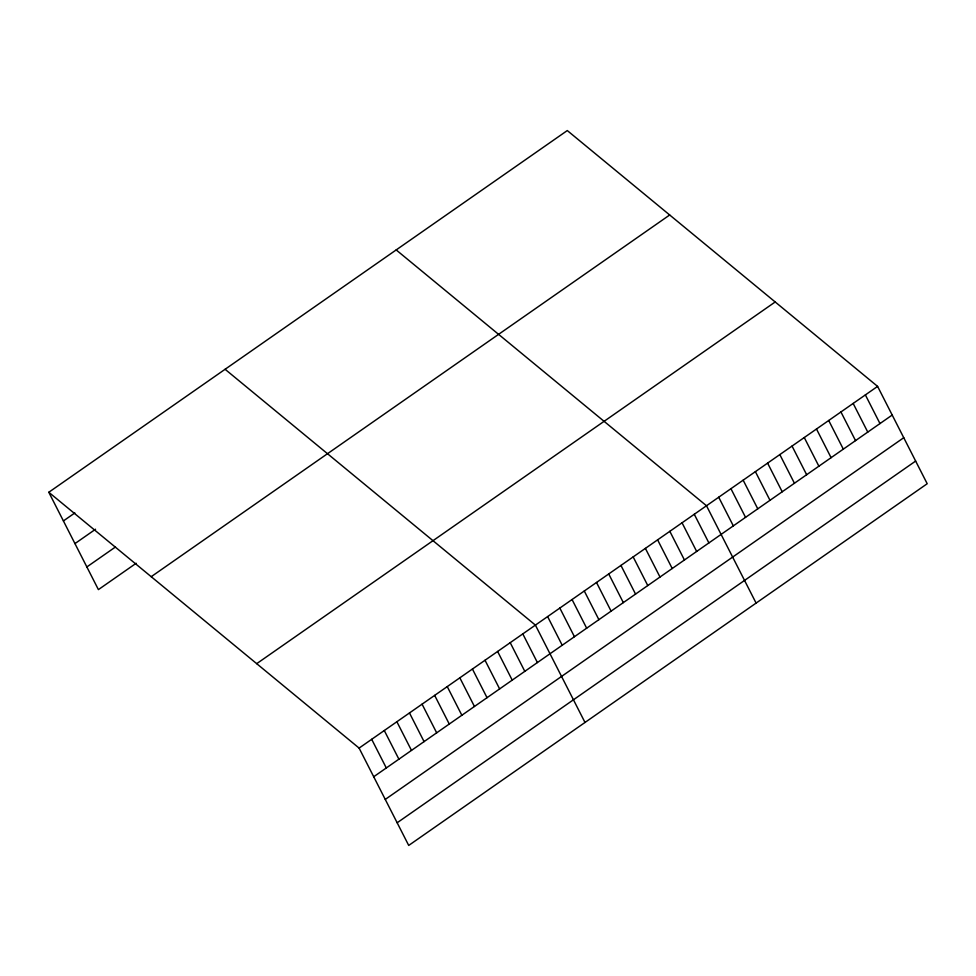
<?xml version="1.0" encoding="UTF-8"?>
<svg xmlns="http://www.w3.org/2000/svg" width="976" height="976" viewBox="0 0 976 976"><rect width="100%" height="100%" fill="white"/><g stroke="black" fill="none" stroke-linecap="round" stroke-linejoin="round"><path stroke-width="1.46" d="M48.8 492.27L567.288 130.564L877.595 386.386L927.2 483.73L408.712 845.436L359.107 748.092L48.8 492.27L98.405 589.614L136.176 563.262M63.403 520.928L74.847 512.937M74.957 543.595L95.563 529.224M86.852 566.946L115.473 546.987M151.207 576.694L669.695 214.976M256.7 663.668L775.2 301.962M359.107 748.092L877.595 386.386M373.71 776.75L892.198 415.044M385.264 799.417L903.752 437.712M397.159 822.768L915.647 461.062M396.183 249.929L706.49 505.751L756.095 603.095M225.09 369.282L535.397 625.104L585.002 722.46M865.37 394.902L879.974 423.56M853.158 403.43L867.762 432.087M840.934 411.957L855.537 440.615M828.709 420.485L843.313 449.143M816.485 429.013L831.088 457.671M804.273 437.541L818.876 466.199M792.048 446.069L806.652 474.726M779.824 454.584L794.427 483.242M767.6 463.112L782.203 491.77M755.387 471.64L769.979 500.298M743.163 480.168L757.766 508.825M730.939 488.695L745.542 517.353M718.714 497.223L733.318 525.881M694.278 514.267L708.881 542.924M682.053 522.794L696.657 551.452M669.829 531.322L684.432 559.98M657.604 539.85L672.208 568.508M645.392 548.378L659.996 577.036M633.168 556.906L647.771 585.563M620.943 565.421L635.547 594.091M608.719 573.949L623.322 602.607M596.507 582.477L611.098 611.135M584.282 591.005L598.886 619.662M572.058 599.532L586.661 628.19M559.834 608.06L574.437 636.718M547.621 616.588L562.213 645.246M522.807 633.9L537.41 662.558M510.216 642.684L524.807 671.342M497.614 651.468L512.217 680.126M485.023 660.252L499.627 688.91M472.433 669.036L487.036 697.694M459.842 677.82L474.446 706.478M447.252 686.604L461.855 715.262M434.662 695.388L449.265 724.046M422.071 704.172L436.675 732.83M409.481 712.956L424.072 741.614M396.878 721.74L411.482 750.398M384.288 730.524L398.891 759.182M371.697 739.308L386.301 767.966"/></g></svg>
